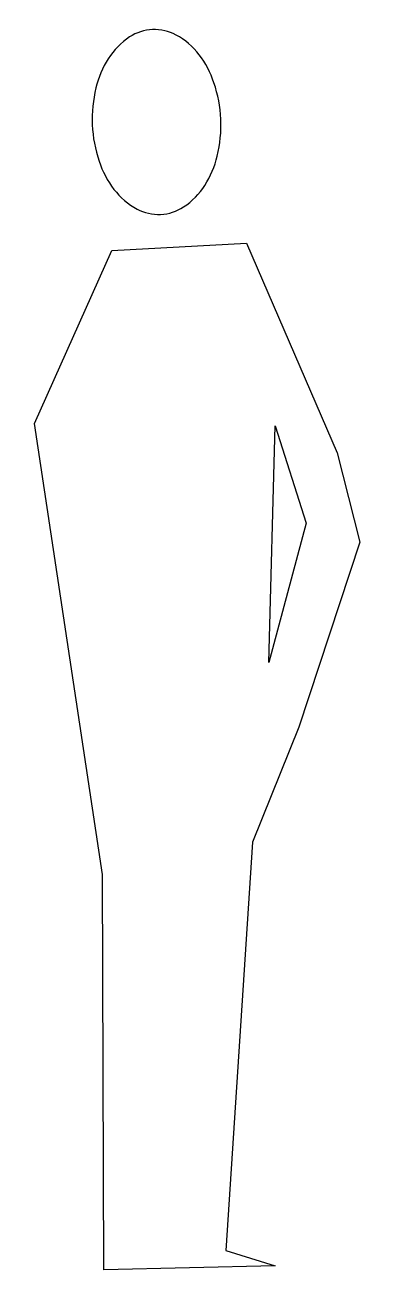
# Model space of a CAD drawing. Extents: x 1214 to 1708, y -553 to 1196.
import ezdxf

# ---------------------------------------------------------------- set-up
doc = ezdxf.new("R2010")
doc.units = 0
doc.layers.get('0').update_dxf_attribs({"linetype": 'CONTINUOUS'})
doc.layers.add('AREA', color=7, linetype='CONTINUOUS')
doc.layers.add('CALC-AREA', color=7, linetype='CONTINUOUS')

# ---------------------------------------------------------------- blocks, each defined once
blk = doc.blocks.new('HOM')
at = {"layer": 'CALC-AREA', "color": 4}
blk.add_lwpolyline([(-0.0348, 1.6146, 0.070166), (-0.0265, 1.5633, 0.08193), (-0.0066, 1.5233, 0.106899), (0.0251, 1.4949, 0.135221), (0.058, 1.4866, 0.135221), (0.0905, 1.4962, 0.106899), (0.121, 1.5258, 0.08193), (0.1394, 1.5665, 0.070166), (0.1456, 1.6182, 0.070166), (0.1373, 1.6695, 0.08193), (0.1174, 1.7094, 0.106899), (0.0857, 1.7378, 0.135221), (0.0529, 1.7462, 0.135221), (0.0204, 1.7366, 0.106899), (-0.0102, 1.7069, 0.08193), (-0.0285, 1.6663, 0.070166)], format="xyb", close=True, dxfattribs=at)
for points in [[(-0.0116, 1.4377), (0.1773, 1.4434), (0.2976, 1.1458), (0.3262, 1.0199), (0.2346, 0.7624), (0.1659, 0.6022), (0.1143, 0.03), (0.183, 0.0071), (-0.0574, 0.0071), (-0.046, 0.5622), (-0.1262, 1.1973), (-0.0116, 1.4377)], [(0.2117, 1.1859), (0.2518, 1.0485), (0.1945, 0.854), (0.2117, 1.1859)]]:
    blk.add_lwpolyline(points, dxfattribs=at)
blk = doc.blocks.new('PESSOA_003')
at = {"layer": 'AREA', "color": 4, "xscale": 1000, "yscale": 1000, "zscale": 1000, "rotation": 0.01462951687329139}
blk.add_blockref('HOM', (6.5, -1621.4), dxfattribs=at)

msp = doc.modelspace()

# ---------------------------------------------------------------- block references
at = {"rotation": 1.362782752371549}
msp.add_blockref('PESSOA_003', (1336.8, 1063.3), dxfattribs=at)

doc.saveas('drawing.dxf')
